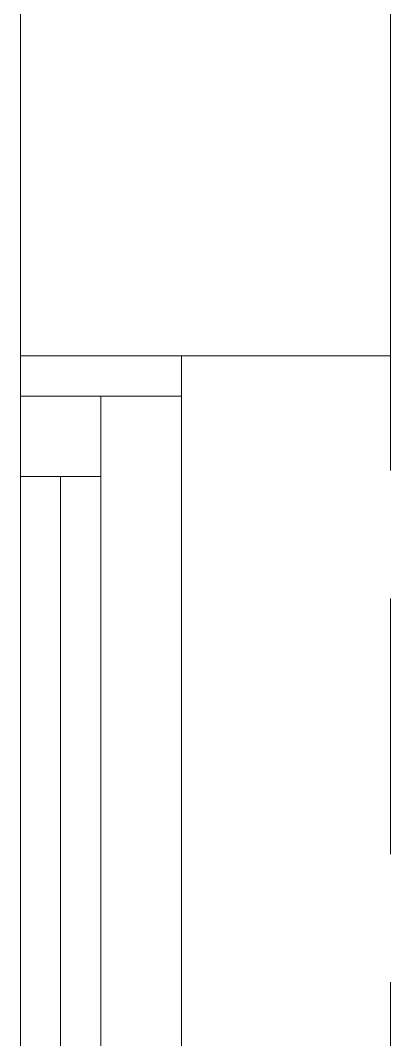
# Model space of a CAD drawing. Header units: inches. Extents: x -246178 to 57169, y -29325 to 19878.
# Drawn here: x 48818 to 49048, y -10522 to -9889 of the extents above; entities that cross this region are included whole.
import ezdxf

# ---------------------------------------------------------------- set-up
doc = ezdxf.new("R2010")
doc.units = ezdxf.units.IN
doc.header["$LTSCALE"] = 25
doc.header["$MEASUREMENT"] = 0
doc.linetypes.add('00-Ground Floor$0$HIDDEN', pattern=[9.525, 6.35, -3.175])
for name, color, linetype, lineweight in [('00-Ground Floor$0$Aluminum', 251, 'Continuous', 5), ('00-Ground Floor$0$Proj', 251, 'Continuous', 5), ('00-Ground Floor$0$Walls', 251, 'Continuous', 5)]:
    doc.layers.add(name, color=color, linetype=linetype, lineweight=lineweight)

msp = doc.modelspace()

# ---------------------------------------------------------------- linework, layer by layer
at = {"layer": '00-Ground Floor$0$Aluminum'}
for p, q in [((48817.93, -10097.43, 0), (48817.93, -11597.43, 0)), ((48917.93, -10097.43, 0), (48917.93, -11597.43, 0)), ((48917.93, -10122.43, 0), (48817.93, -10122.43, 0)), ((48867.93, -10122.43, 0), (48867.93, -11572.43, 0)), ((48867.93, -10172.43, 0), (48817.93, -10172.43, 0)), ((48842.93, -11522.43, 0), (48842.93, -10172.43, 0))]:
    msp.add_line(p, q, dxfattribs=at)
at = {"layer": '00-Ground Floor$0$Proj', "linetype": '00-Ground Floor$0$HIDDEN'}
msp.add_line((49047.93, -11597.43, 0), (49047.93, -10097.43, 0), dxfattribs=at)
at = {"layer": '00-Ground Floor$0$Walls'}
for p, q in [((49047.93, -10097.43, 0), (49047.93, -5897.43, 0)), ((48817.93, -10097.43, 0), (48817.93, -8847.43, 0)), ((48817.93, -10097.43, 0), (49047.93, -10097.43, 0))]:
    msp.add_line(p, q, dxfattribs=at)

doc.saveas('drawing.dxf')
